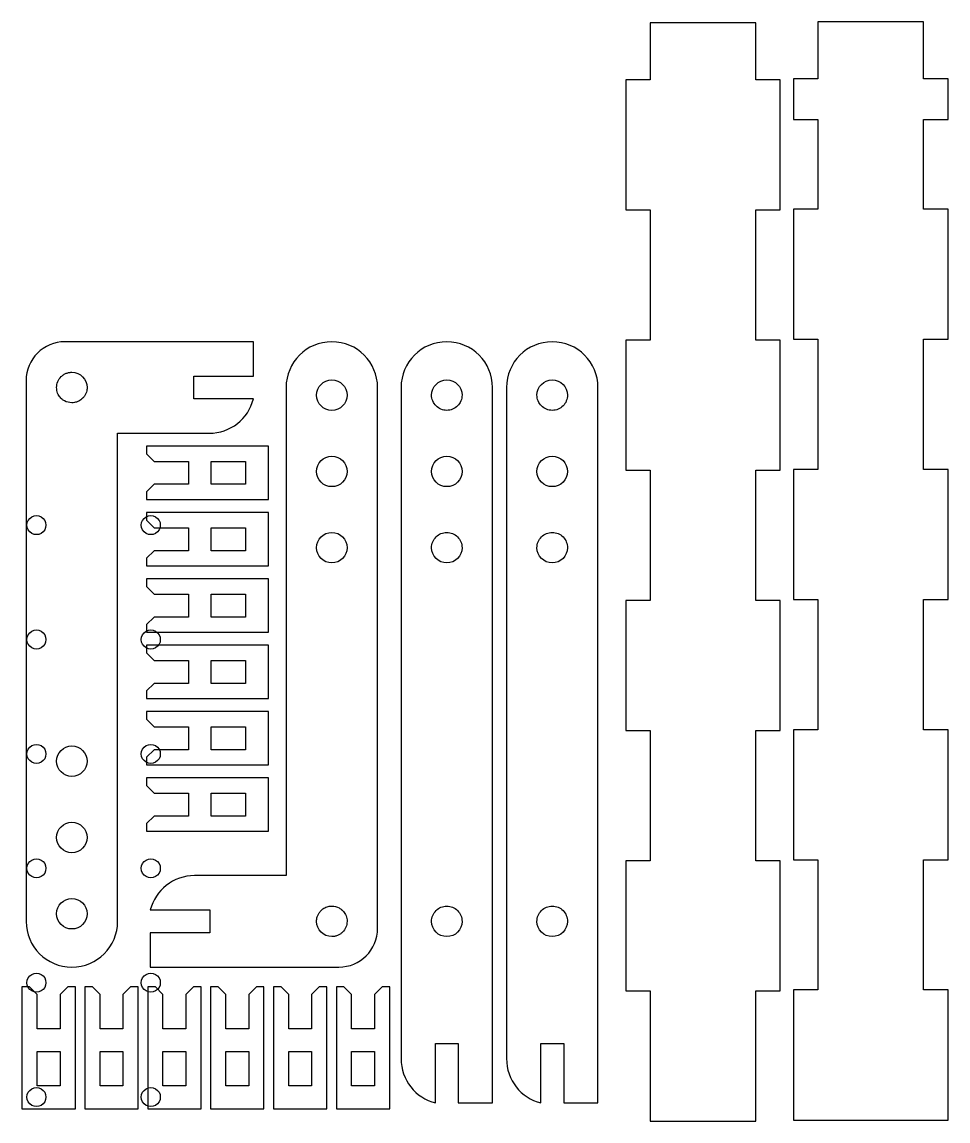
# Model space of a CAD drawing. Extents: x -1476 to 1406, y 11 to 1488.
# Drawn here: x 15.2 to 359.5, y 264.6 to 673.2 of the extents above; entities that cross this region are included whole.
import ezdxf

# ---------------------------------------------------------------- set-up
doc = ezdxf.new("R2010")
doc.units = 0
doc.layers.add('holes', color=7, linetype='CONTINUOUS')
doc.layers.add('Layer_1', color=7, linetype='CONTINUOUS')

msp = doc.modelspace()

# ---------------------------------------------------------------- linework, layer by layer
at = {"layer": 'holes', "color": 7}
for p, q in [((24.094503, 486.141651), (24.094503, 486.141651)), ((66.614181, 486.141651), (66.614181, 486.141651)), ((24.094503, 443.621976), (24.094503, 443.621976)), ((66.614181, 443.621976), (66.614181, 443.621976)), ((24.094503, 401.102368), (24.094503, 401.102368)), ((66.614181, 401.102368), (66.614181, 401.102368)), ((24.094503, 358.582618), (24.094503, 358.582618)), ((66.614181, 358.582618), (66.614181, 358.582618)), ((24.094503, 316.062966), (24.094503, 316.062966)), ((66.614181, 316.062966), (66.614181, 316.062966)), ((24.094503, 273.543268), (24.094503, 273.543268)), ((66.614181, 273.543268), (66.614181, 273.543268))]:
    msp.add_line(p, q, dxfattribs=at)
for points in [[(17.007888, 486.141651), (17.007888, 487.407553), (17.683239, 488.577294), (18.779542, 489.210245)], [(18.779542, 483.073057), (17.683239, 483.706008), (17.007888, 484.875749), (17.007888, 486.141651)], [(18.779542, 489.210245), (19.875845, 489.843196), (21.226546, 489.843196), (22.322849, 489.210245)], [(22.322849, 489.210245), (23.419152, 488.577294), (24.094503, 487.407553), (24.094503, 486.141651)], [(24.094503, 486.141651), (24.094503, 484.875749), (23.419152, 483.706008), (22.322849, 483.073057)], [(59.527566, 486.141651), (59.527566, 487.407553), (60.202917, 488.577294), (61.29922, 489.210245)], [(61.29922, 483.073057), (60.202917, 483.706008), (59.527566, 484.875749), (59.527566, 486.141651)], [(61.29922, 489.210245), (62.395523, 489.843196), (63.746224, 489.843196), (64.842527, 489.210245)], [(64.842527, 489.210245), (65.93883, 488.577294), (66.614181, 487.407553), (66.614181, 486.141651)], [(66.614181, 486.141651), (66.614181, 484.875749), (65.93883, 483.706008), (64.842527, 483.073057)], [(22.322849, 483.073057), (21.226546, 482.440106), (19.875845, 482.440106), (18.779542, 483.073057)], [(64.842527, 483.073057), (63.746224, 482.440106), (62.395523, 482.440106), (61.29922, 483.073057)], [(17.007888, 443.621976), (17.007888, 444.887878), (17.683239, 446.057619), (18.779542, 446.69057)], [(18.779542, 446.69057), (19.875845, 447.323521), (21.226546, 447.323521), (22.322849, 446.69057)], [(22.322849, 446.69057), (23.419152, 446.057619), (24.094503, 444.887878), (24.094503, 443.621976)], [(59.527566, 443.621976), (59.527566, 444.887878), (60.202917, 446.057619), (61.29922, 446.69057)], [(61.29922, 446.69057), (62.395523, 447.323521), (63.746224, 447.323521), (64.842527, 446.69057)], [(64.842527, 446.69057), (65.93883, 446.057619), (66.614181, 444.887878), (66.614181, 443.621976)], [(18.779542, 440.553382), (17.683239, 441.186333), (17.007888, 442.356074), (17.007888, 443.621976)], [(24.094503, 443.621976), (24.094503, 442.356074), (23.419152, 441.186333), (22.322849, 440.553382)], [(61.29922, 440.553382), (60.202917, 441.186333), (59.527566, 442.356074), (59.527566, 443.621976)], [(66.614181, 443.621976), (66.614181, 442.356074), (65.93883, 441.186333), (64.842527, 440.553382)], [(22.322849, 440.553382), (21.226546, 439.920431), (19.875845, 439.920431), (18.779542, 440.553382)], [(64.842527, 440.553382), (63.746224, 439.920431), (62.395523, 439.920431), (61.29922, 440.553382)], [(18.779542, 404.170962), (19.875845, 404.803913), (21.226546, 404.803913), (22.322849, 404.170962)], [(61.29922, 404.170962), (62.395523, 404.803913), (63.746224, 404.803913), (64.842527, 404.170962)], [(17.007888, 401.102368), (17.007888, 402.36827), (17.683239, 403.538011), (18.779542, 404.170962)], [(18.779542, 398.033774), (17.683239, 398.666725), (17.007888, 399.836467), (17.007888, 401.102368)], [(22.322849, 404.170962), (23.419152, 403.538011), (24.094503, 402.36827), (24.094503, 401.102368)], [(24.094503, 401.102368), (24.094503, 399.836467), (23.419152, 398.666725), (22.322849, 398.033774)], [(59.527566, 401.102368), (59.527566, 402.36827), (60.202917, 403.538011), (61.29922, 404.170962)], [(61.29922, 398.033774), (60.202917, 398.666725), (59.527566, 399.836467), (59.527566, 401.102368)], [(64.842527, 404.170962), (65.93883, 403.538011), (66.614181, 402.36827), (66.614181, 401.102368)], [(66.614181, 401.102368), (66.614181, 399.836467), (65.93883, 398.666725), (64.842527, 398.033774)], [(22.322849, 398.033774), (21.226546, 397.400823), (19.875845, 397.400823), (18.779542, 398.033774)], [(64.842527, 398.033774), (63.746224, 397.400823), (62.395523, 397.400823), (61.29922, 398.033774)], [(17.007888, 358.582618), (17.007888, 359.84852), (17.683239, 361.018261), (18.779542, 361.651212)], [(18.779542, 361.651212), (19.875845, 362.284163), (21.226546, 362.284163), (22.322849, 361.651212)], [(22.322849, 361.651212), (23.419152, 361.018261), (24.094503, 359.84852), (24.094503, 358.582618)], [(59.527566, 358.582618), (59.527566, 359.84852), (60.202917, 361.018261), (61.29922, 361.651212)], [(61.29922, 361.651212), (62.395523, 362.284163), (63.746224, 362.284163), (64.842527, 361.651212)], [(64.842527, 361.651212), (65.93883, 361.018261), (66.614181, 359.84852), (66.614181, 358.582618)], [(18.779542, 355.514024), (17.683239, 356.146975), (17.007888, 357.316717), (17.007888, 358.582618)], [(22.322849, 355.514024), (21.226546, 354.881073), (19.875845, 354.881073), (18.779542, 355.514024)], [(24.094503, 358.582618), (24.094503, 357.316717), (23.419152, 356.146975), (22.322849, 355.514024)], [(61.29922, 355.514024), (60.202917, 356.146975), (59.527566, 357.316717), (59.527566, 358.582618)], [(64.842527, 355.514024), (63.746224, 354.881073), (62.395523, 354.881073), (61.29922, 355.514024)], [(66.614181, 358.582618), (66.614181, 357.316717), (65.93883, 356.146975), (64.842527, 355.514024)], [(17.007888, 316.062966), (17.007888, 317.328868), (17.683239, 318.498609), (18.779542, 319.13156)], [(18.779542, 319.13156), (19.875845, 319.764511), (21.226546, 319.764511), (22.322849, 319.13156)], [(22.322849, 319.13156), (23.419152, 318.498609), (24.094503, 317.328868), (24.094503, 316.062966)], [(59.527566, 316.062966), (59.527566, 317.328868), (60.202917, 318.498609), (61.29922, 319.13156)], [(61.29922, 319.13156), (62.395523, 319.764511), (63.746224, 319.764511), (64.842527, 319.13156)], [(64.842527, 319.13156), (65.93883, 318.498609), (66.614181, 317.328868), (66.614181, 316.062966)], [(18.779542, 312.994372), (17.683239, 313.627323), (17.007888, 314.797064), (17.007888, 316.062966)], [(24.094503, 316.062966), (24.094503, 314.797064), (23.419152, 313.627323), (22.322849, 312.994372)], [(61.29922, 312.994372), (60.202917, 313.627323), (59.527566, 314.797064), (59.527566, 316.062966)], [(66.614181, 316.062966), (66.614181, 314.797064), (65.93883, 313.627323), (64.842527, 312.994372)], [(22.322849, 312.994372), (21.226546, 312.361421), (19.875845, 312.361421), (18.779542, 312.994372)], [(64.842527, 312.994372), (63.746224, 312.361421), (62.395523, 312.361421), (61.29922, 312.994372)], [(17.007888, 273.543268), (17.007888, 274.80917), (17.683239, 275.978911), (18.779542, 276.611862)], [(18.779542, 276.611862), (19.875845, 277.244813), (21.226546, 277.244813), (22.322849, 276.611862)], [(22.322849, 276.611862), (23.419152, 275.978911), (24.094503, 274.80917), (24.094503, 273.543268)], [(59.527566, 273.543268), (59.527566, 274.80917), (60.202917, 275.978911), (61.29922, 276.611862)], [(61.29922, 276.611862), (62.395523, 277.244813), (63.746224, 277.244813), (64.842527, 276.611862)], [(64.842527, 276.611862), (65.93883, 275.978911), (66.614181, 274.80917), (66.614181, 273.543268)], [(18.779542, 270.474674), (17.683239, 271.107625), (17.007888, 272.277367), (17.007888, 273.543268)], [(22.322849, 270.474674), (21.226546, 269.841723), (19.875845, 269.841723), (18.779542, 270.474674)], [(24.094503, 273.543268), (24.094503, 272.277367), (23.419152, 271.107625), (22.322849, 270.474674)], [(61.29922, 270.474674), (60.202917, 271.107625), (59.527566, 272.277367), (59.527566, 273.543268)], [(64.842527, 270.474674), (63.746224, 269.841723), (62.395523, 269.841723), (61.29922, 270.474674)], [(66.614181, 273.543268), (66.614181, 272.277367), (65.93883, 271.107625), (64.842527, 270.474674)]]:
    msp.add_open_spline(points, degree=3, dxfattribs=at)
at = {"layer": 'Layer_1', "color": 3}
for p, q in [((288.017767, 672.835835), (248.711092, 672.835835)), ((248.711092, 672.835835), (248.711092, 651.662555)), ((288.017767, 651.662555), (288.017767, 672.835835)), ((350.431417, 673.16333), (311.124742, 673.16333)), ((311.124742, 673.16333), (311.124742, 651.99008)), ((350.431417, 651.99008), (350.431417, 673.16333)), ((248.711092, 651.662555), (239.644492, 651.662555)), ((239.644492, 651.662555), (239.644492, 603.289198)), ((297.084443, 651.662555), (288.017767, 651.662555)), ((297.084443, 603.289198), (297.084443, 651.662555)), ((311.124742, 651.99008), (302.058142, 651.99008)), ((302.058142, 651.99008), (302.058142, 636.87008)), ((359.498092, 651.99008), (350.431417, 651.99008)), ((359.498092, 636.87008), (359.498092, 651.99008)), ((302.058142, 636.87008), (311.124742, 636.87008)), ((311.124742, 636.87008), (311.124742, 603.61673)), ((350.431417, 603.61673), (350.431417, 636.87008)), ((350.431417, 636.87008), (359.498092, 636.87008)), ((239.644492, 603.289198), (248.711092, 603.289198)), ((248.711092, 603.289198), (248.711092, 554.91584)), ((288.017767, 554.91584), (288.017767, 603.289198)), ((288.017767, 603.289198), (297.084443, 603.289198)), ((311.124742, 603.61673), (302.058142, 603.61673)), ((302.058142, 603.61673), (302.058142, 555.24338)), ((359.498092, 603.61673), (350.431417, 603.61673)), ((359.498092, 555.24338), (359.498092, 603.61673)), ((248.711092, 554.91584), (239.644492, 554.91584)), ((239.644492, 554.91584), (239.644492, 506.542475)), ((297.084443, 554.91584), (288.017767, 554.91584)), ((297.084443, 506.542475), (297.084443, 554.91584)), ((302.058142, 555.24338), (311.124742, 555.24338)), ((311.124742, 555.24338), (311.124742, 506.869955)), ((350.431417, 506.869955), (350.431417, 555.24338)), ((350.431417, 555.24338), (359.498092, 555.24338)), ((311.124742, 506.869955), (302.058142, 506.869955)), ((302.058142, 506.869955), (302.058142, 458.46998)), ((359.498092, 506.869955), (350.431417, 506.869955)), ((359.498092, 458.46998), (359.498092, 506.869955)), ((239.644492, 506.542475), (248.711092, 506.542475)), ((248.711092, 506.542475), (248.711092, 458.14256)), ((288.017767, 458.14256), (288.017767, 506.542475)), ((288.017767, 506.542475), (297.084443, 506.542475)), ((248.711092, 458.14256), (239.644492, 458.14256)), ((239.644492, 458.14256), (239.644492, 409.769278)), ((297.084443, 458.14256), (288.017767, 458.14256)), ((297.084443, 409.769278), (297.084443, 458.14256)), ((302.058142, 458.46998), (311.124742, 458.46998)), ((311.124742, 458.46998), (311.124742, 410.096705)), ((350.431417, 410.096705), (350.431417, 458.46998)), ((350.431417, 458.46998), (359.498092, 458.46998)), ((239.644492, 409.769278), (248.711092, 409.769278)), ((248.711092, 409.769278), (248.711092, 361.39592)), ((288.017767, 361.39592), (288.017767, 409.769278)), ((288.017767, 409.769278), (297.084443, 409.769278)), ((311.124742, 410.096705), (302.058142, 410.096705)), ((302.058142, 410.096705), (302.058142, 361.723355)), ((359.498092, 410.096705), (350.431417, 410.096705)), ((359.498092, 361.723355), (359.498092, 410.096705)), ((248.711092, 361.39592), (239.644492, 361.39592)), ((239.644492, 361.39592), (239.644492, 313.022638)), ((297.084443, 361.39592), (288.017767, 361.39592)), ((297.084443, 313.022638), (297.084443, 361.39592)), ((302.058142, 361.723355), (311.124742, 361.723355)), ((311.124742, 361.723355), (311.124742, 313.35008)), ((350.431417, 313.35008), (350.431417, 361.723355)), ((350.431417, 361.723355), (359.498092, 361.723355)), ((239.644492, 313.022638), (248.711092, 313.022638)), ((248.711092, 313.022638), (248.711092, 264.64928)), ((288.017767, 264.64928), (288.017767, 313.022638)), ((288.017767, 313.022638), (297.084443, 313.022638)), ((311.124742, 313.35008), (302.058142, 313.35008)), ((302.058142, 313.35008), (302.058142, 264.97673)), ((359.498092, 313.35008), (350.431417, 313.35008)), ((359.498092, 264.97673), (359.498092, 313.35008)), ((248.711092, 264.64928), (288.017767, 264.64928)), ((302.058142, 264.97673), (311.124742, 264.97673)), ((311.124742, 264.97673), (350.431417, 264.97673)), ((350.431417, 264.97673), (359.498092, 264.97673))]:
    msp.add_line(p, q, dxfattribs=at)
at = {"layer": 'Layer_1', "color": 4}
for p, q in [((32.44215, 554.296963), (31.135898, 554.296963)), ((50.72652, 554.296963), (32.44215, 554.296963)), ((83.070278, 554.296963), (50.72652, 554.296963)), ((84.742148, 554.296963), (83.070278, 554.296963)), ((101.21715, 554.296963), (84.742148, 554.296963)), ((101.21715, 541.540723), (101.21715, 554.296963)), ((16.7109, 539.87192), (16.7109, 534.598483)), ((79.073393, 533.037523), (79.073393, 541.540723)), ((79.073393, 541.540723), (83.070278, 541.540723)), ((83.070278, 541.540723), (101.21715, 541.540723)), ((28.048395, 537.287518), (28.045395, 537.287518)), ((28.045395, 537.287518), (28.05342, 537.287518)), ((39.38154, 537.287068), (39.381203, 537.289123)), ((113.37423, 537.289123), (113.37423, 355.871998)), ((147.38985, 377.193838), (147.38985, 537.289123)), ((156.128865, 537.289198), (156.128865, 287.84072)), ((190.144493, 287.84072), (190.144493, 537.289198)), ((195.328905, 537.289198), (195.328905, 287.84072)), ((229.344547, 287.84072), (229.344548, 537.289198)), ((16.7109, 534.598483), (16.7109, 520.281283)), ((101.21715, 533.037523), (79.073393, 533.037523)), ((124.710165, 534.454798), (124.710165, 534.454798)), ((178.80543, 534.454798), (178.80543, 534.454798)), ((218.005478, 534.454798), (218.005478, 534.454798)), ((16.7109, 520.281283), (16.7109, 498.959435)), ((50.72652, 338.864158), (50.72652, 520.281283)), ((50.72652, 520.281283), (84.742148, 520.281283)), ((106.819598, 515.481763), (61.46586, 515.481763)), ((61.46586, 515.481763), (61.46586, 512.647363)), ((106.819598, 495.63848), (106.819598, 515.481763)), ((61.46586, 512.647363), (64.3005, 509.81336)), ((64.3005, 509.81336), (77.057108, 509.813038)), ((77.057108, 509.813038), (77.057108, 501.308315)), ((85.560225, 501.308315), (85.560225, 509.813038)), ((85.560225, 509.813038), (98.316465, 509.813038)), ((98.316465, 509.813038), (98.316465, 501.308315)), ((124.710165, 506.107918), (124.710165, 506.107918)), ((178.80543, 506.107918), (178.80543, 506.107918)), ((218.005478, 506.107918), (218.005478, 506.107918)), ((16.7109, 498.959435), (16.7109, 338.864158)), ((64.3005, 501.308315), (61.46586, 498.472798)), ((61.46586, 498.472798), (61.46586, 495.63848)), ((77.057108, 501.308315), (64.3005, 501.308315)), ((98.316465, 501.308315), (85.560225, 501.308315)), ((61.46586, 495.63848), (106.819598, 495.63848)), ((106.819598, 490.823443), (61.465852, 490.823443)), ((61.465852, 490.823443), (61.465852, 487.989043)), ((106.819598, 470.98016), (106.819598, 490.823443)), ((61.465852, 487.989043), (64.300493, 485.15504)), ((64.300493, 485.15504), (77.057108, 485.154718)), ((77.057108, 485.154718), (77.057108, 476.650003)), ((85.560225, 476.650003), (85.560225, 485.154718)), ((85.560225, 485.154718), (98.316465, 485.154718)), ((98.316465, 485.154718), (98.316465, 476.650003)), ((64.300493, 476.650003), (61.465852, 473.814478)), ((77.057108, 476.650003), (64.300493, 476.650003)), ((98.316465, 476.650003), (85.560225, 476.650003)), ((124.710165, 477.761038), (124.710165, 477.761038)), ((178.80543, 477.761038), (178.80543, 477.761038)), ((218.005478, 477.761038), (218.005478, 477.761038)), ((61.465852, 473.814478), (61.465852, 470.98016)), ((61.465852, 470.98016), (106.819598, 470.98016)), ((106.819598, 466.16504), (61.465852, 466.16504)), ((61.465852, 466.16504), (61.465852, 463.33064)), ((106.819598, 446.321758), (106.819598, 466.16504)), ((61.465852, 463.33064), (64.300493, 460.496638)), ((64.300493, 460.496638), (77.057108, 460.496323)), ((77.057108, 460.496323), (77.057108, 451.9916)), ((85.560225, 451.9916), (85.560225, 460.496323)), ((85.560225, 460.496323), (98.316465, 460.496323)), ((98.316465, 460.496323), (98.316465, 451.9916)), ((64.300493, 451.9916), (61.465852, 449.156083)), ((77.057108, 451.9916), (64.300493, 451.9916)), ((98.316465, 451.9916), (85.560225, 451.9916)), ((61.465852, 449.156083), (61.465852, 446.321758)), ((61.465852, 446.321758), (106.819598, 446.321758)), ((106.819598, 441.50672), (61.465852, 441.50672)), ((61.465852, 441.50672), (61.465852, 438.67232)), ((106.819598, 421.663438), (106.819598, 441.50672)), ((61.465852, 438.67232), (64.300493, 435.838318)), ((64.300493, 435.838318), (77.057108, 435.838003)), ((77.057108, 435.838003), (77.057108, 427.33328)), ((85.560225, 427.33328), (85.560225, 435.838003)), ((85.560225, 435.838003), (98.316465, 435.838003)), ((98.316465, 435.838003), (98.316465, 427.33328)), ((64.300493, 427.33328), (61.465852, 424.497763)), ((77.057108, 427.33328), (64.300493, 427.33328)), ((98.316465, 427.33328), (85.560225, 427.33328)), ((61.465852, 424.497763), (61.465852, 421.663438)), ((61.465852, 421.663438), (106.819598, 421.663438)), ((106.819598, 416.848483), (61.465852, 416.848483)), ((61.465852, 416.848483), (61.465852, 414.014083)), ((106.819598, 397.0052), (106.819598, 416.848483)), ((61.465852, 414.014083), (64.300493, 411.18008)), ((64.300493, 411.18008), (77.057108, 411.179758)), ((77.057108, 411.179758), (77.057108, 402.675043)), ((85.560225, 402.675043), (85.560225, 411.179758)), ((85.560225, 411.179758), (98.316465, 411.179758)), ((98.316465, 411.179758), (98.316465, 402.675043)), ((64.300493, 402.675043), (61.465852, 399.839518)), ((77.057108, 402.675043), (64.300493, 402.675043)), ((98.316465, 402.675043), (85.560225, 402.675043)), ((39.390578, 398.392243), (39.390578, 398.392243)), ((61.465852, 399.839518), (61.465852, 397.0052)), ((61.465852, 397.0052), (106.819598, 397.0052)), ((106.819598, 392.19008), (61.465852, 392.19008)), ((61.465852, 392.19008), (61.465852, 389.35568)), ((106.819598, 372.346798), (106.819598, 392.19008)), ((61.465852, 389.35568), (64.300493, 386.521678)), ((64.300493, 386.521678), (77.057108, 386.521363)), ((77.057108, 386.521363), (77.057108, 378.01664)), ((85.560225, 378.01664), (85.560225, 386.521363)), ((85.560225, 386.521363), (98.316465, 386.521363)), ((98.316465, 386.521363), (98.316465, 378.01664)), ((64.300493, 378.01664), (61.465852, 375.181123)), ((77.057108, 378.01664), (64.300493, 378.01664)), ((98.316465, 378.01664), (85.560225, 378.01664)), ((147.38985, 355.871998), (147.38985, 377.193838)), ((61.465852, 375.181123), (61.465852, 372.346798)), ((61.465852, 372.346798), (106.819598, 372.346798)), ((39.390578, 370.045363), (39.390578, 370.045363)), ((113.37423, 355.871998), (79.358602, 355.871998)), ((147.38985, 341.554798), (147.38985, 355.871998)), ((39.390578, 341.698483), (39.390578, 341.698483)), ((62.883592, 343.115758), (85.027357, 343.115758)), ((85.027357, 343.115758), (85.027357, 334.612558)), ((147.38985, 336.28136), (147.38985, 341.554798)), ((124.719202, 338.866205), (124.71954, 338.864158)), ((136.055355, 338.865763), (136.04733, 338.865763)), ((136.052355, 338.865763), (136.055355, 338.865763)), ((178.80543, 338.864158), (178.80543, 338.864158)), ((218.005478, 338.864158), (218.005478, 338.864158)), ((62.883593, 334.612558), (62.883592, 321.856318)), ((81.030473, 334.612558), (62.883593, 334.612558)), ((85.027357, 334.612558), (81.030473, 334.612558)), ((62.883592, 321.856318), (79.358602, 321.856318)), ((79.358602, 321.856318), (81.030472, 321.856318)), ((81.030472, 321.856318), (113.37423, 321.856318)), ((113.37423, 321.856318), (131.6586, 321.856318)), ((131.6586, 321.856318), (132.964852, 321.856318)), ((18.003563, 314.54528), (15.169245, 314.54528)), ((15.169245, 314.54528), (15.169245, 269.191603)), ((20.83908, 311.71064), (18.003563, 314.54528)), ((20.83908, 298.954078), (20.83908, 311.71064)), ((29.344125, 311.71064), (29.343803, 298.954078)), ((32.17812, 314.54528), (29.344125, 311.71064)), ((35.01252, 314.54528), (32.17812, 314.54528)), ((35.01252, 269.191603), (35.01252, 314.54528)), ((41.38188, 314.54528), (38.547563, 314.54528)), ((38.547563, 314.54528), (38.547563, 269.191603)), ((44.217405, 311.71064), (41.38188, 314.54528)), ((44.217405, 298.954078), (44.217405, 311.71064)), ((52.722443, 311.71064), (52.72212, 298.954078)), ((55.556445, 314.54528), (52.722443, 311.71064)), ((58.390845, 314.54528), (55.556445, 314.54528)), ((58.390845, 269.191603), (58.390845, 314.54528)), ((64.760243, 314.54528), (61.925925, 314.54528)), ((61.925925, 314.54528), (61.925925, 269.191603)), ((67.59576, 311.71064), (64.760243, 314.54528)), ((67.59576, 298.954078), (67.59576, 311.71064)), ((76.100805, 311.71064), (76.100483, 298.954078)), ((78.9348, 314.54528), (76.100805, 311.71064)), ((81.7692, 314.54528), (78.9348, 314.54528)), ((81.7692, 269.191603), (81.7692, 314.54528)), ((88.138582, 314.54528), (85.304258, 314.54528)), ((85.304258, 314.54528), (85.304258, 269.191603)), ((90.9741, 311.71064), (88.138582, 314.54528)), ((90.9741, 298.954078), (90.9741, 311.71064)), ((99.479138, 311.71064), (99.478823, 298.954078)), ((102.31314, 314.54528), (99.479138, 311.71064)), ((105.14754, 314.54528), (102.31314, 314.54528)), ((105.14754, 269.191603), (105.14754, 314.54528)), ((111.516908, 314.54528), (108.68259, 314.54528)), ((108.68259, 314.54528), (108.68259, 269.191603)), ((114.352425, 311.71064), (111.516908, 314.54528)), ((114.352425, 298.954078), (114.352425, 311.71064)), ((122.85747, 311.71064), (122.857148, 298.954078)), ((125.691465, 314.54528), (122.85747, 311.71064)), ((128.525865, 314.54528), (125.691465, 314.54528)), ((128.525865, 269.191603), (128.525865, 314.54528)), ((134.89524, 314.54528), (132.060923, 314.54528)), ((132.060923, 314.54528), (132.060923, 269.191603)), ((137.730765, 311.71064), (134.89524, 314.54528)), ((137.730765, 298.954078), (137.730765, 311.71064)), ((146.235803, 311.71064), (146.23548, 298.954078)), ((149.069805, 314.54528), (146.235803, 311.71064)), ((151.904205, 314.54528), (149.069805, 314.54528)), ((151.904205, 269.191603), (151.904205, 314.54528)), ((29.343803, 298.954078), (20.83908, 298.954078)), ((52.72212, 298.954078), (44.217405, 298.954078)), ((76.100483, 298.954078), (67.59576, 298.954078)), ((99.478823, 298.954078), (90.9741, 298.954078)), ((122.857148, 298.954078), (114.352425, 298.954078)), ((146.23548, 298.954078), (137.730765, 298.954078)), ((20.83908, 277.69472), (20.83908, 290.45096)), ((20.83908, 290.45096), (29.343803, 290.45096)), ((29.343803, 290.45096), (29.343803, 277.69472)), ((44.217405, 277.69472), (44.217405, 290.45096)), ((44.217405, 290.45096), (52.72212, 290.45096)), ((52.72212, 290.45096), (52.72212, 277.69472)), ((67.59576, 277.69472), (67.59576, 290.45096)), ((67.59576, 290.45096), (76.100482, 290.45096)), ((76.100482, 290.45096), (76.100482, 277.69472)), ((90.9741, 277.69472), (90.9741, 290.45096)), ((90.9741, 290.45096), (99.478822, 290.45096)), ((99.478822, 290.45096), (99.478823, 277.69472)), ((114.352425, 277.69472), (114.352425, 290.45096)), ((114.352425, 290.45096), (122.857148, 290.45096)), ((122.857148, 290.45096), (122.857148, 277.69472)), ((137.730765, 277.69472), (137.730765, 290.45096)), ((137.730765, 290.45096), (146.23548, 290.45096)), ((146.23548, 290.45096), (146.23548, 277.69472)), ((168.885112, 271.365763), (168.885112, 293.50952)), ((168.885112, 293.50952), (177.388245, 293.50952)), ((177.388245, 293.50952), (177.388245, 287.84072)), ((208.08516, 271.365763), (208.08516, 293.50952)), ((208.08516, 293.50952), (216.588293, 293.50952)), ((216.588293, 293.50952), (216.588293, 287.84072)), ((177.388245, 287.84072), (177.388245, 271.365763)), ((190.144493, 271.365763), (190.144493, 287.84072)), ((216.588293, 287.84072), (216.588293, 271.365763)), ((229.344547, 271.365763), (229.344547, 287.84072)), ((29.343803, 277.69472), (20.83908, 277.69472)), ((52.72212, 277.69472), (44.217405, 277.69472)), ((76.100482, 277.69472), (67.59576, 277.69472)), ((99.478823, 277.69472), (90.9741, 277.69472)), ((122.857148, 277.69472), (114.352425, 277.69472)), ((146.23548, 277.69472), (137.730765, 277.69472)), ((177.388245, 271.365763), (190.144493, 271.365763)), ((216.588293, 271.365763), (229.344547, 271.365763)), ((15.169245, 269.191603), (35.01252, 269.191603)), ((38.547563, 269.191603), (58.390845, 269.191603)), ((61.925925, 269.191603), (81.7692, 269.191603)), ((85.304258, 269.191603), (105.14754, 269.191603)), ((108.68259, 269.191603), (128.525865, 269.191603)), ((132.060923, 269.191603), (151.904205, 269.191603))]:
    msp.add_line(p, q, dxfattribs=at)
for points in [[(31.135898, 554.296963), (23.144483, 554.296963), (16.7109, 547.863358), (16.7109, 539.87192)], [(130.382032, 554.296963), (120.959715, 554.296963), (113.37423, 546.711598), (113.37423, 537.289123)], [(147.38985, 537.289123), (147.38985, 546.711523), (139.804492, 554.296963), (130.382032, 554.296963)], [(173.136675, 554.296963), (163.714343, 554.296963), (156.128865, 546.711598), (156.128865, 537.289198)], [(190.144493, 537.289198), (190.144493, 546.711598), (182.559075, 554.296963), (173.136675, 554.296963)], [(212.336723, 554.296963), (202.91439, 554.296963), (195.328905, 546.711598), (195.328905, 537.289198)], [(229.344548, 537.289198), (229.344548, 546.711598), (221.759123, 554.296963), (212.336723, 554.296963)], [(28.05342, 537.287518), (28.053983, 538.81952), (28.67448, 540.286003), (29.773733, 541.353118)], [(29.773733, 541.353118), (29.90853, 541.485043), (30.04989, 541.610323), (30.197175, 541.728163)], [(30.197175, 541.728163), (30.344693, 541.84568), (30.49806, 541.955683), (30.656543, 542.05784)], [(30.656543, 542.05784), (30.81534, 542.159758), (30.979013, 542.253598), (31.14717, 542.33912)], [(31.14717, 542.33912), (31.315095, 542.424718), (31.487198, 542.50184), (31.662795, 542.570323)], [(31.662795, 542.570323), (31.838318, 542.639098), (32.017215, 542.699038), (32.19873, 542.75)], [(32.19873, 542.75), (32.38041, 542.8004), (32.564535, 542.84144), (32.750295, 542.873443)], [(32.750295, 542.873443), (32.936055, 542.905468), (33.123233, 542.928643), (33.311228, 542.942218)], [(33.311228, 542.942218), (33.444908, 542.951818), (33.578798, 542.955793), (33.7128, 542.955793)], [(33.7128, 542.955793), (36.843435, 542.95547), (39.381225, 540.41771), (39.38154, 537.287068)], [(124.710165, 534.454798), (124.71048, 537.58544), (127.248278, 540.1232), (130.378913, 540.123523)], [(130.378913, 540.123523), (133.509555, 540.123283), (136.047338, 537.58544), (136.04766, 534.454798)], [(167.467935, 534.454798), (167.468248, 537.585424), (170.006048, 540.123218), (173.136675, 540.123523)], [(173.136675, 540.123523), (176.267308, 540.123226), (178.805117, 537.58543), (178.80543, 534.454798)], [(206.667983, 534.454798), (206.668295, 537.585424), (209.206096, 540.123218), (212.336722, 540.123523)], [(212.336722, 540.123523), (215.467355, 540.123226), (218.005165, 537.58543), (218.005478, 534.454798)], [(28.43277, 535.232878), (28.178453, 535.888078), (28.047998, 536.584723), (28.048395, 537.287518)], [(28.664018, 534.715678), (28.578338, 534.884158), (28.501253, 535.056718), (28.43277, 535.232878)], [(39.128085, 535.612558), (39.016328, 535.251358), (38.868743, 534.90224), (38.68746, 534.570403)], [(39.381203, 537.289123), (39.381368, 536.72072), (39.296002, 536.155603), (39.128085, 535.612558)], [(29.64996, 533.337523), (29.254058, 533.744878), (28.921703, 534.209518), (28.664018, 534.715678)], [(29.864018, 533.135998), (29.791193, 533.201623), (29.71956, 533.268478), (29.64996, 533.337523)], [(30.06402, 532.95008), (29.995995, 533.01008), (29.929223, 533.07248), (29.864018, 533.135998)], [(30.51558, 532.60784), (30.359423, 532.714243), (30.20874, 532.828558), (30.06402, 532.95008)], [(30.9984, 532.312558), (30.832635, 532.40288), (30.671498, 532.501363), (30.51558, 532.60784)], [(33.715583, 531.620398), (32.766143, 531.619918), (31.83192, 531.857998), (30.9984, 532.312558)], [(34.678088, 531.7016), (34.360155, 531.647225), (34.038143, 531.620083), (33.715583, 531.620398)], [(36.284333, 532.235998), (35.778645, 531.978478), (35.237205, 531.798403), (34.678088, 531.7016)], [(37.66089, 533.221918), (37.254015, 532.82624), (36.78993, 532.493923), (36.284333, 532.235998)], [(38.0484, 533.636), (37.92624, 533.491603), (37.796895, 533.353438), (37.66089, 533.221918)], [(38.68746, 534.570403), (38.506178, 534.2384), (38.292075, 533.925358), (38.0484, 533.636)], [(84.742148, 520.281283), (92.69559, 520.281283), (99.33867, 525.685438), (101.21715, 533.037523)], [(130.378913, 528.784483), (127.247715, 528.784798), (124.709603, 531.323518), (124.710165, 534.454798)], [(136.04766, 534.454798), (136.048223, 531.323518), (133.510193, 528.784723), (130.378913, 528.784483)], [(169.127875, 530.445536), (168.064767, 531.50894), (167.467663, 532.951126), (167.467935, 534.454798)], [(178.80543, 534.454798), (178.805702, 532.951124), (178.208596, 531.508935), (177.145485, 530.445531)], [(208.327923, 530.445536), (207.264814, 531.50894), (206.667711, 532.951126), (206.667983, 534.454798)], [(218.005478, 534.454798), (218.005749, 532.951124), (217.408644, 531.508935), (216.345532, 530.445531)], [(173.136675, 528.784483), (171.633004, 528.784629), (170.190984, 529.382132), (169.127875, 530.445536)], [(177.145485, 530.445531), (176.082373, 529.382127), (174.640349, 528.784625), (173.136675, 528.784483)], [(212.336722, 528.784483), (210.833051, 528.784629), (209.391031, 529.382132), (208.327923, 530.445536)], [(216.345532, 530.445531), (215.28242, 529.382127), (213.840397, 528.784625), (212.336722, 528.784483)], [(124.710165, 506.107918), (124.71048, 509.23856), (127.248278, 511.77632), (130.378913, 511.776643)], [(130.378913, 511.776643), (133.509555, 511.776403), (136.047338, 509.23856), (136.04766, 506.107918)], [(167.467935, 506.107918), (167.468248, 509.238544), (170.006048, 511.776338), (173.136675, 511.776643)], [(173.136675, 511.776643), (176.267308, 511.776346), (178.805117, 509.23855), (178.80543, 506.107918)], [(206.667983, 506.107918), (206.668295, 509.238544), (209.206096, 511.776338), (212.336722, 511.776643)], [(212.336722, 511.776643), (215.467355, 511.776346), (218.005165, 509.23855), (218.005478, 506.107918)], [(130.378913, 500.4392), (127.248278, 500.43944), (124.71048, 502.977283), (124.710165, 506.107918)], [(136.04766, 506.107918), (136.047345, 502.9772), (133.509555, 500.439515), (130.378913, 500.4392)], [(173.136675, 500.4392), (170.006051, 500.439504), (167.468252, 502.977294), (167.467935, 506.107918)], [(178.80543, 506.107918), (178.805113, 502.977288), (176.267305, 500.439496), (173.136675, 500.4392)], [(212.336722, 500.4392), (209.206099, 500.439504), (206.668299, 502.977294), (206.667983, 506.107918)], [(218.005478, 506.107918), (218.005161, 502.977288), (215.467352, 500.439496), (212.336722, 500.4392)], [(124.710165, 477.761038), (124.709603, 480.892243), (127.247715, 483.431038), (130.378913, 483.43136)], [(130.378913, 483.43136), (133.510193, 483.431038), (136.048223, 480.892318), (136.04766, 477.761038)], [(169.127872, 481.770304), (170.190981, 482.833709), (171.633002, 483.431214), (173.136675, 483.43136)], [(173.136675, 483.43136), (174.64035, 483.431218), (176.082375, 482.833715), (177.145487, 481.770309)], [(208.32792, 481.770304), (209.391029, 482.833709), (210.83305, 483.431214), (212.336722, 483.43136)], [(212.336722, 483.43136), (213.840398, 483.431218), (215.282423, 482.833715), (216.345535, 481.770309)], [(167.467935, 477.761038), (167.467661, 479.26471), (168.064764, 480.706898), (169.127872, 481.770304)], [(177.145487, 481.770309), (178.208599, 480.706903), (178.805704, 479.264713), (178.80543, 477.761038)], [(206.667983, 477.761038), (206.667709, 479.26471), (207.264811, 480.706898), (208.32792, 481.770304)], [(216.345535, 481.770309), (217.408647, 480.706903), (218.005751, 479.264713), (218.005478, 477.761038)], [(130.378913, 472.09232), (127.248278, 472.092643), (124.71048, 474.630403), (124.710165, 477.761038)], [(136.04766, 477.761038), (136.047345, 474.63032), (133.509555, 472.092643), (130.378913, 472.09232)], [(173.136675, 472.09232), (170.006051, 472.092624), (167.468252, 474.630414), (167.467935, 477.761038)], [(178.80543, 477.761038), (178.805113, 474.630408), (176.267305, 472.092616), (173.136675, 472.09232)], [(212.336722, 472.09232), (209.206099, 472.092624), (206.668299, 474.630414), (206.667983, 477.761038)], [(218.005478, 477.761038), (218.005161, 474.630408), (215.467352, 472.092616), (212.336722, 472.09232)], [(28.053083, 398.392243), (28.053405, 401.52296), (30.591195, 404.060638), (33.721838, 404.06096)], [(33.721838, 404.06096), (36.852473, 404.060638), (39.39027, 401.522878), (39.390578, 398.392243)], [(33.721838, 392.72192), (30.590558, 392.722243), (28.05252, 395.260963), (28.053083, 398.392243)], [(39.390578, 398.392243), (39.39114, 395.261038), (36.853035, 392.722243), (33.721838, 392.72192)], [(28.053083, 370.045363), (28.053405, 373.17608), (30.591195, 375.713758), (33.721838, 375.71408)], [(33.721838, 375.71408), (36.852473, 375.71384), (39.39027, 373.175998), (39.390578, 370.045363)], [(33.721838, 364.376638), (30.591195, 364.376878), (28.053405, 366.91472), (28.053083, 370.045363)], [(39.390578, 370.045363), (39.39027, 366.91472), (36.852473, 364.37696), (33.721838, 364.376638)], [(79.358602, 355.871998), (71.405152, 355.871998), (64.762072, 350.467843), (62.883592, 343.115758)], [(28.053083, 341.698483), (28.05252, 344.829763), (30.590558, 347.368558), (33.721838, 347.368798)], [(33.721838, 347.368798), (36.853035, 347.368483), (39.391148, 344.829763), (39.390578, 341.698483)], [(126.439852, 342.931363), (126.846727, 343.32704), (127.310812, 343.659358), (127.81641, 343.917283)], [(127.81641, 343.917283), (128.322097, 344.174803), (128.863545, 344.354878), (129.42267, 344.45168)], [(129.42267, 344.45168), (129.740595, 344.506055), (130.0626, 344.533198), (130.38516, 344.532883)], [(130.38516, 344.532883), (131.3346, 344.533363), (132.268838, 344.295283), (133.102357, 343.840723)], [(133.102357, 343.840723), (133.268115, 343.7504), (133.429245, 343.651918), (133.585162, 343.54544)], [(133.585162, 343.54544), (133.74132, 343.439038), (133.89201, 343.324723), (134.03673, 343.2032)], [(134.03673, 343.2032), (134.104755, 343.1432), (134.171527, 343.0808), (134.236732, 343.017283)], [(169.127872, 342.873424), (170.190981, 343.936829), (171.633002, 344.534334), (173.136675, 344.53448)], [(173.136675, 344.53448), (174.64035, 344.534338), (176.082375, 343.936835), (177.145487, 342.873429)], [(208.32792, 342.873424), (209.391029, 343.936829), (210.83305, 344.534334), (212.336722, 344.53448)], [(212.336722, 344.53448), (213.840398, 344.534338), (215.282423, 343.936835), (216.345535, 342.873429)], [(33.721838, 336.029758), (30.591195, 336.029998), (28.053405, 338.56784), (28.053083, 341.698483)], [(39.390578, 341.698483), (39.39027, 338.56784), (36.852473, 336.03008), (33.721838, 336.029758)], [(124.71954, 338.864158), (124.719375, 339.43256), (124.804748, 339.997678), (124.972665, 340.540723)], [(124.972665, 340.540723), (125.08443, 340.901923), (125.232008, 341.25104), (125.41329, 341.582878)], [(125.41329, 341.582878), (125.594573, 341.91488), (125.808675, 342.227923), (126.052357, 342.51728)], [(126.052357, 342.51728), (126.174517, 342.661678), (126.303847, 342.799843), (126.439852, 342.931363)], [(134.236732, 343.017283), (134.309557, 342.951658), (134.38119, 342.884803), (134.45079, 342.815758)], [(134.45079, 342.815758), (134.846685, 342.408403), (135.179047, 341.943763), (135.436732, 341.437603)], [(135.436732, 341.437603), (135.522412, 341.269123), (135.599497, 341.096563), (135.66798, 340.920403)], [(135.66798, 340.920403), (135.922297, 340.265203), (136.052752, 339.568558), (136.052355, 338.865763)], [(167.467935, 338.864158), (167.467661, 340.36783), (168.064764, 341.810018), (169.127872, 342.873424)], [(177.145487, 342.873429), (178.208599, 341.810023), (178.805704, 340.367833), (178.80543, 338.864158)], [(206.667983, 338.864158), (206.667709, 340.36783), (207.264811, 341.810018), (208.32792, 342.873424)], [(216.345535, 342.873429), (217.408647, 341.810023), (218.005751, 340.367833), (218.005478, 338.864158)], [(16.7109, 338.864158), (16.7109, 329.441758), (24.29625, 321.856318), (33.71871, 321.856318)], [(33.71871, 321.856318), (43.141028, 321.856318), (50.72652, 329.441683), (50.72652, 338.864158)], [(130.38795, 333.197488), (127.257315, 333.197803), (124.719525, 335.735563), (124.719202, 338.866205)], [(132.964852, 321.856318), (140.956267, 321.856318), (147.38985, 328.289923), (147.38985, 336.28136)], [(136.04733, 338.865763), (136.046767, 337.33376), (135.42627, 335.867278), (134.327018, 334.800163)], [(173.136675, 333.19544), (170.006051, 333.195744), (167.468252, 335.733534), (167.467935, 338.864158)], [(178.80543, 338.864158), (178.805113, 335.733528), (176.267305, 333.195736), (173.136675, 333.19544)], [(212.336722, 333.19544), (209.206099, 333.195744), (206.668299, 335.733534), (206.667983, 338.864158)], [(218.005478, 338.864158), (218.005161, 335.733528), (215.467352, 333.195736), (212.336722, 333.19544)], [(130.789515, 333.211063), (130.655835, 333.201463), (130.521952, 333.197488), (130.38795, 333.197488)], [(131.350447, 333.279838), (131.164687, 333.247813), (130.97751, 333.224638), (130.789515, 333.211063)], [(131.90202, 333.40328), (131.72034, 333.35288), (131.536207, 333.31184), (131.350447, 333.279838)], [(132.437955, 333.582958), (132.262432, 333.514183), (132.083535, 333.454243), (131.90202, 333.40328)], [(132.95358, 333.81416), (132.785655, 333.728563), (132.613552, 333.65144), (132.437955, 333.582958)], [(133.4442, 334.09544), (133.285402, 333.993523), (133.121737, 333.899683), (132.95358, 333.81416)], [(133.903575, 334.425118), (133.756057, 334.3076), (133.602683, 334.197598), (133.4442, 334.09544)], [(134.327018, 334.800163), (134.19222, 334.668238), (134.05086, 334.542958), (133.903575, 334.425118)], [(156.128865, 287.84072), (156.128865, 279.88736), (161.533035, 273.244243), (168.885112, 271.365763)], [(195.328905, 287.84072), (195.328905, 279.88736), (200.733083, 273.244243), (208.08516, 271.365763)]]:
    msp.add_open_spline(points, degree=3, dxfattribs=at)

doc.saveas('drawing.dxf')
